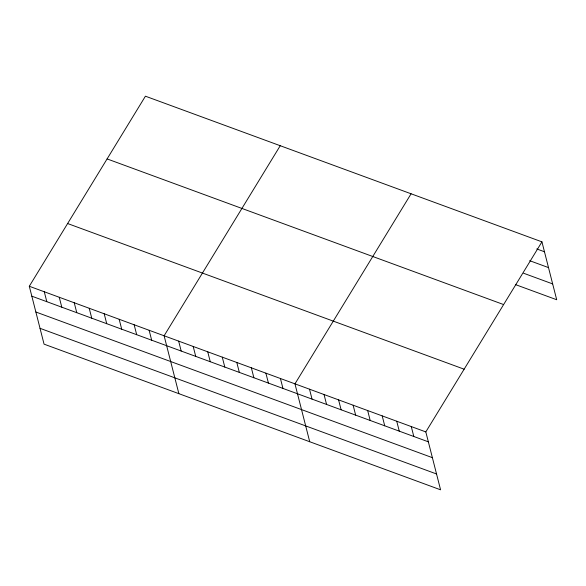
<?xml version="1.0" encoding="UTF-8"?>
<svg xmlns="http://www.w3.org/2000/svg" width="586" height="586" viewBox="0 0 586 586"><rect width="100%" height="100%" fill="white"/><g stroke="black" fill="none" stroke-linecap="round" stroke-linejoin="round"><path stroke-width="0.88" d="M541.94 241.85L425.817 431.911L440.577 489.808L44.06 344.15L29.3 286.261L145.423 96.192L541.94 241.85L556.7 299.739L515.651 284.664M280.24 145.716L164.117 335.778L178.869 393.675M411.094 193.783L294.963 383.845L309.723 441.741M536.776 248.94L544.475 251.768M529.693 260.689L548.503 267.597M523.584 273.23L552.664 283.91M107.106 158.916L503.623 304.566M67.624 223.537L464.141 369.195M29.3 286.261L425.817 431.911M31.827 296.179L428.344 441.829M35.863 312.008L432.38 457.666M40.024 328.321L436.541 473.971M411.277 426.571L413.804 436.489M396.737 421.231L399.271 431.15M382.204 415.892L384.731 425.81M367.664 410.552L370.191 420.47M353.124 405.212L355.651 415.13M338.583 399.872L341.111 409.79M324.043 394.525L326.57 404.45M309.503 389.185L312.03 399.103M280.43 378.505L282.957 388.423M265.89 373.165L268.417 383.083M251.35 367.825L253.877 377.743M236.81 362.485L239.337 372.403M222.27 357.145L224.797 367.063M207.73 351.805L210.264 361.723M193.197 346.465L195.724 356.383M178.657 341.118L181.184 351.043M149.137 330.277L151.664 340.195M134.157 324.776L136.685 334.694M119.178 319.275L121.705 329.193M104.198 313.774L106.725 323.692M89.219 308.265L91.746 318.191M74.239 302.764L76.766 312.682M59.259 297.263L61.786 307.181M44.28 291.762L46.807 301.68"/></g></svg>
